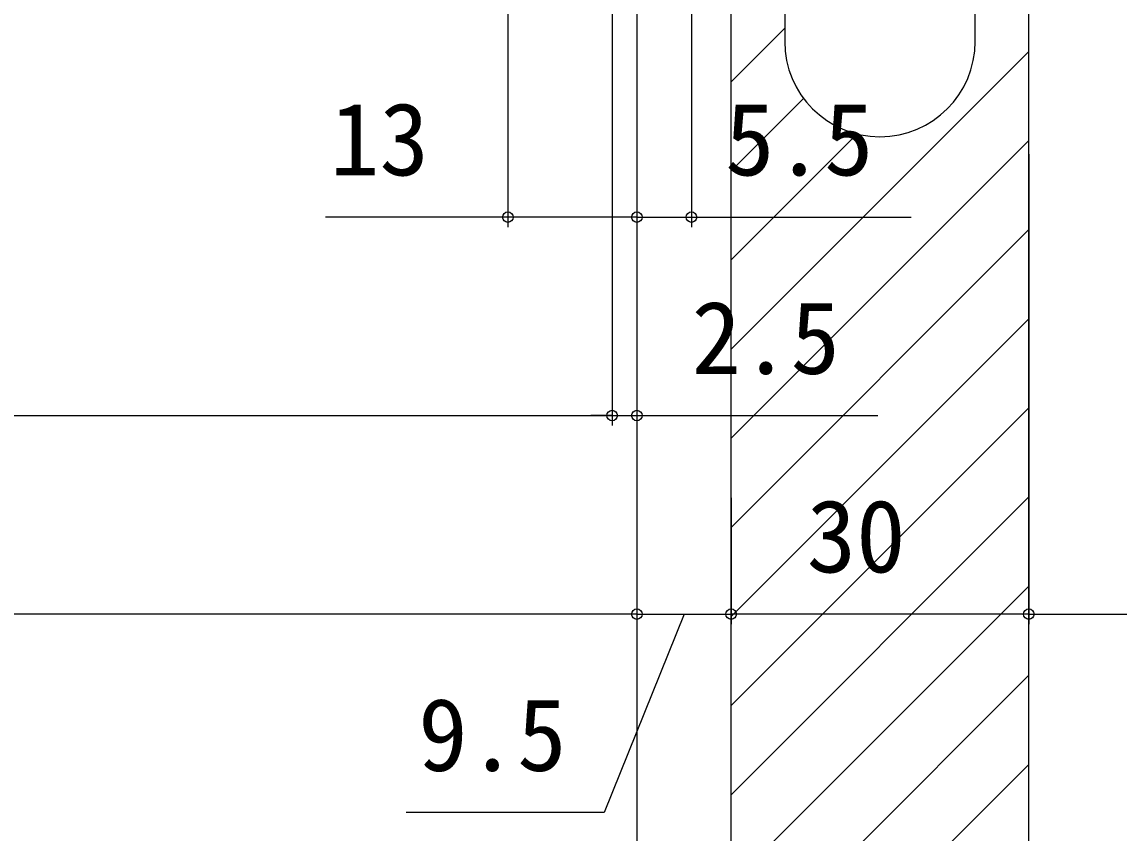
# Model space of a CAD drawing. Units: millimetres, scale not verified. Extents: x -438 to 438, y -652 to 649.
# Drawn here: x -263.5 to -152.9, y 209.6 to 291.4 of the extents above; entities that cross this region are included whole.
import ezdxf
from ezdxf.enums import TextEntityAlignment as Align

# ---------------------------------------------------------------- set-up
doc = ezdxf.new("R2010")
doc.units = ezdxf.units.MM
doc.header["$LTSCALE"] = 4
for name, color, linetype in [('0-4_YKK_12', 2, 'Continuous'), ('0-5_YKK_13', 4, 'Continuous'), ('0-7_YKK_D', 6, 'Continuous')]:
    doc.layers.add(name, color=color, linetype=linetype)
doc.styles.add('ＭＳ ゴシック', font='')
doc.styles.get('ＭＳ ゴシック').set_extended_font_data('MS Gothic')

msp = doc.modelspace()

# ---------------------------------------------------------------- linework, layer by layer
at = {"layer": '0-4_YKK_12'}
for p, q in [((-201.5, 331.895), (-201.5, 158.099)), ((-192, 158.099), (-192, 323.9)), ((-162, 158.099), (-162, 323.9)), ((-192, 285.34), (-186.6, 290.74)), ((-192, 258.399), (-162, 288.399)), ((-192, 276.36), (-184.697, 283.663)), ((-192, 267.38), (-179.3, 280.08)), ((-192, 249.419), (-162, 279.419)), ((-192, 240.439), (-162, 270.439)), ((-192, 231.459), (-162, 261.459)), ((-192, 222.478), (-162, 252.478)), ((-192, 213.498), (-162, 243.498)), ((-192, 204.518), (-162, 234.518)), ((-192, 195.538), (-162, 225.538)), ((-192, 186.557), (-162, 216.557))]:
    msp.add_line(p, q, dxfattribs=at)
at = {"layer": '0-5_YKK_13'}
for p, q in [((-186.6, 323.6), (-186.6, 289.4)), ((-167.4, 289.4), (-167.4, 323.6))]:
    msp.add_line(p, q, dxfattribs=at)
for start, end in [(180, 270), (270, 0)]:
    msp.add_arc((-177, 289.4), 9.6, start, end, dxfattribs=at)
at = {"layer": '0-7_YKK_D'}
for p, q in [((-214.5, 330.9), (-214.5, 270.7)), ((-196, 331.4), (-196, 270.7)), ((-204, 312.9), (-204, 250.7)), ((-201.5, 286.194), (-201.5, 270.7)), ((-201.5, 285.194), (-201.5, 270.7)), ((-162, 278.032), (-162, 230.7)), ((-204, 270.702), (-204, 250.7)), ((-201.5, 256.257), (-201.5, 250.7)), ((-201.5, 252.923), (-201.5, 230.7)), ((-355, 251.7), (-204, 251.7)), ((-204, 251.7), (-206.125, 251.7)), ((-204, 251.7), (-201.5, 251.7)), ((-201.5, 251.7), (-177.227, 251.7)), ((-201.5, 243.402), (-201.5, 230.7)), ((-192, 243.402), (-192, 230.7)), ((-192, 243.402), (-192, 230.7)), ((-162, 243.402), (-162, 230.7)), ((-201.5, 231.7), (-357.5, 231.7)), ((-201.5, 231.7), (-192, 231.7)), ((-162, 231.7), (-192, 231.7))]:
    msp.add_line(p, q, dxfattribs=at)
for points in [[(-201.5, 271.7), (-214.5, 271.7), (-232.898, 271.7)], [(-201.5, 271.7), (-196, 271.7), (-173.852, 271.7)], [(-196.75, 231.7), (-204.783, 211.7), (-224.749, 211.7)], [(-162, 231.7), (-152, 231.7), (-133.375, 231.7)]]:
    msp.add_lwpolyline(points, dxfattribs=at)
for centre in [(-214.5, 271.7), (-201.5, 271.7), (-201.5, 271.7), (-196, 271.7), (-204, 251.7), (-204, 251.7), (-201.5, 251.7), (-201.5, 231.7), (-201.5, 231.7), (-192, 231.7), (-192, 231.7), (-162, 231.7), (-162, 231.7)]:
    msp.add_circle(centre, 0.531, dxfattribs=at)

# ---------------------------------------------------------------- texts
at = {"layer": '0-7_YKK_D', "style": 'ＭＳ ゴシック'}
for s, p in [('13', (-232.432, 273.7)), ('5.5', (-192.614, 273.7)), ('2.5', (-195.989, 253.7)), ('30', (-184.386, 233.7)), ('9.5', (-223.544, 213.7))]:
    msp.add_text(s, height=7.331, dxfattribs=at).set_placement(p, align=Align.BOTTOM_LEFT)

doc.saveas('drawing.dxf')
